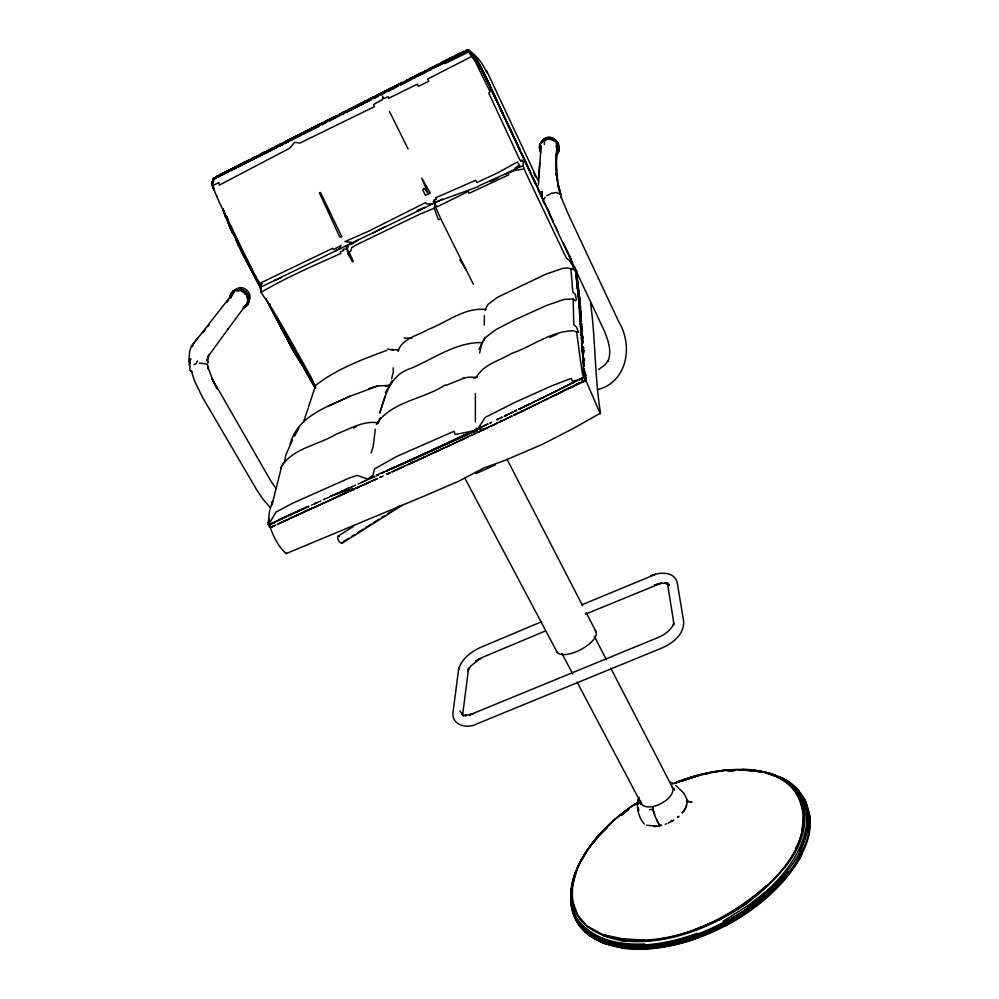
<?xml version="1.0" encoding="UTF-8"?>
<svg xmlns="http://www.w3.org/2000/svg" width="999" height="999" viewBox="0 0 999 999"><rect width="100%" height="100%" fill="white"/><g stroke="black" fill="none" stroke-linecap="round" stroke-linejoin="round"><path stroke-width="1.5" d="M698.701 937.324C658.553 953.196 575.836 960.976 571.928 900.236M188.786 361.588L189.71 350.961L191.396 346.341L233.766 292.307M219.418 175.037L220.18 174.688L219.368 174.937M556.206 175.662L555.981 155.419M556.368 163.436L557.142 144.181L557.867 143.444L558.491 143.918L557.117 144.73L556.268 160.714L557.667 182.005M245.654 305.219L244.892 307.467L243.281 308.167M581.543 339.185L581.493 337.887L581.668 340.259L581.555 338.686M578.071 293.531L578.109 294.293L577.847 291.433L578.021 293.594M585.776 378.134L585.464 375.574L585.526 380.981L565.859 389.51L555.719 395.104M556.48 170.404L555.681 163.461L556.381 154.833M556.53 147.49L556.58 144.555L558.491 143.918L557.742 143.307L557.817 144.131M581.356 336.8L581.443 336.975M582.892 341.471L582.842 340.709L583.016 343.069L582.904 341.496L582.954 342.27M581.306 336.014L581.381 336.188M582.842 340.184L582.754 339.997M581.118 333.654L581.068 332.405L581.206 333.828M581.83 328.196L581.455 323.064L582.005 329.77L581.905 328.484M361.451 104.483L362.987 103.796L361.451 104.483L362.187 104.071M578.783 301.099L578.721 299.975L578.833 301.323M469.567 436.126L468.831 436.451M462.662 714.66L468.643 667.956L467.807 670.754L470.991 665.921L480.294 658.391L475.549 661.276L483.653 656.855L545.342 630.993M541.071 145.742L538.461 185.102M275.599 521.878L276.386 521.253L273.002 522.914L273.788 522.427M355.532 107.48L357.055 106.793L354.283 108.142L356.268 107.055M475.374 421.84L475.387 393.519M557.117 144.73L555.719 160.065M581.043 317.345L580.881 314.61L581.068 316.92M455.207 442.832L454.483 443.057M442.432 199.151L261.701 286.676L260.152 285.502L261.001 292.382L272.115 308.778L289.76 338.936L311.076 377.235L315.946 387.724M541.92 196.166L542.182 191.458L541.47 196.741M556.406 147.652L556.58 144.555M540.734 152.522C533.066 136.339 561.063 132.243 559.14 150.05L557.854 149.9L557.917 148.726M578.921 303.047L578.858 301.361L579.183 306.568L578.921 303.047L578.933 304.308M207.767 362.05L208.766 354.608L208.454 355.644M448.052 446.153L448.913 445.754L447.152 446.678M583.603 349.962C583.94 354.732 583.466 348.901 583.716 350.399M576.286 271.041L576.336 270.392L576.573 272.59L576.398 270.442M243.169 306.918L244.892 307.467C249.076 304.882 249.9 299.151 247.502 295.08L245.379 294.293L245.492 292.457C240.472 286.676 229.408 289.735 230.007 298.002M268.644 521.665L268.294 522.514L268.594 521.878M439.935 449.837L443.544 448.239L439.935 449.837L440.896 449.463M580.506 309.315C580.344 304.745 580.619 311.001 580.581 309.915M572.639 885.276L577.222 868.531C571.178 883.853 570.092 901.123 577.697 916.12C587.799 930.931 605.132 937.374 622.04 940.758C666.158 945.678 709.927 928.333 745.941 903.983C774.862 882.317 805.032 852.209 803.983 813.373C801.922 783.141 769.105 769.267 742.407 769.33M807.454 832.754L808.666 815.122L805.044 800.137L795.866 787.512M437.325 451.111L436.363 451.498L438.186 450.711L436.363 451.498M725.474 925.773C768.281 902.834 842.582 837.649 794.442 787.125M270.517 524.188L269.643 524.425L270.529 524.038M538.598 177.472L539.635 163.087M582.08 330.769L581.967 329.745L581.992 330.594M435.527 452.06L436.401 451.536L432.867 453.284L435.539 451.935L434.577 452.322M579.807 300.374L579.982 301.136L579.72 299.638L580.169 302.635L579.895 301.124M484.428 315.522L484.203 325.137M808.878 835.089L810.214 817.507L806.131 802.135L797.077 789.572M478.434 186.588L435.676 202.148L434.228 208.217L419.742 214.198L355.607 245.217L351.685 247.615L350.924 250.861L349.113 252.335L353.171 261.026L352.585 261.863L347.914 253.734L348.176 250.424L347.252 251.174L347.365 248.988L348.514 244.805L352.147 243.856L357.792 240.235M431.905 453.608L432.829 453.184L431.293 453.883M430.119 454.42L431.044 454.008L429.508 454.707M426.561 456.068L427.485 455.644L425.949 456.343M428.346 455.244L429.27 454.82L427.734 455.532M795.479 848.675C813.161 816.895 799.862 777.447 761.762 771.603C731.68 766.208 700.511 772.414 672.577 783.953M576.56 273.189L576.723 273.876L576.498 272.577M323.976 123.651L323.152 123.851L324.663 123.177L323.152 123.851M423.064 457.679L420.404 459.016L425.699 456.468L422.102 458.054M419.505 459.315L418.544 459.69L420.367 458.916L418.544 459.69M576.411 271.416L569.243 260.277L566.408 258.217L526.535 174.375L523.076 166.109L523.401 162.687L522.015 160.015L520.841 161.438L519.03 158.267L488.811 93.094L490.01 91.596L475.374 61.713L468.731 51.748L471.915 54.283L477.26 61.651L484.74 75.474C479.807 66.97 476.436 55.969 467.632 50.549L468.918 50.687C477.297 55.882 482.892 63.786 486.938 72.915M561.45 197.964L561.051 194.343L555.993 192.52L551.198 193.406L546.753 195.742M208.591 367.045L206.868 363.998L199.35 363.099M231.156 297.714L230.257 295.567L231.893 294.68L231.443 292.857L233.029 292.994L233.017 291.146L234.603 291.733L229.608 297.777M244.917 305.906L247.427 305.12L246.79 303.559L248.626 302.422L247.552 300.524M802.834 830.506L804.645 813.673L800.561 798.663M584.69 373.376L584.515 371.441L584.69 373.376L584.615 372.427M396.466 469.867L395.754 470.092L397.315 469.48L395.754 470.092M801.997 830.181L803.983 813.373L799.55 798.413M582.03 344.243L581.955 343.419M581.918 346.303L583.304 357.679L581.618 342.857M375.299 429.295L373.201 446.603L371.079 453.022M384.303 472.115L385.164 471.678M293.344 139.136L290.409 140.572L294.031 138.661L292.532 139.336M342.445 542.27C340.784 545.491 336.463 538.473 337.912 536.263L353.559 526.336M286.725 142.27L288.224 141.596L287.437 141.858M375.224 479.545L377.909 478.334L374.425 480.032L375.249 479.408M581.393 337.35L581.343 337.5M373.464 480.344L374.388 479.932L371.079 481.343L373.489 480.219M369.955 481.943L370.879 481.53L369.155 482.43L369.98 481.818M584.365 368.968L584.215 368.506M584.403 370.429L584.353 369.38M282.43 144.53L280.931 145.192L282.43 144.53L281.643 144.78M366.795 480.069L365.909 480.357L366.82 479.945M585.526 380.981L583.528 372.59L582.492 350.424L582.792 353.696L582.667 351.848M278.034 146.653L279.533 145.991L278.746 146.254M365.06 480.869L364.16 481.143L365.072 480.731M188.936 364.535L190.734 358.741L189.348 361.8M361.601 482.467L362.45 482.042M363.311 481.655L362.425 481.943L363.336 481.53M359.852 483.266L360.714 482.829M276.81 147.303L273.926 148.764L277.422 147.19L275.861 147.715M361.188 485.939L362.1 485.526L358.803 486.925L361.201 485.814M358.117 484.053L358.978 483.628M687.362 802.347L685.426 808.553L682.392 812.774M354.17 489.06L351.81 490.109L354.27 489.248L353.396 489.547M585.938 375.387L585.913 374.013M354.633 485.639L355.494 485.214M266.583 152.622L270.866 150.374L266.583 152.622L267.22 152.085M349.425 488.012L350.287 487.587M351.161 487.225L352.023 486.8M347.689 488.811L348.464 488.236L347.59 488.548M580.481 324.687C580.094 319.755 580.656 327.61 580.431 323.938M345.454 493.106L346.366 492.694L344.655 493.593L345.479 492.969M340.759 491.97L341.608 491.545M303.534 421.99L308.216 408.017M339.797 492.195L338.911 492.569M544.293 144.493L544.917 140.185L542.794 140.222L543.244 141.758L540.484 143.369M639.085 797.314C635.401 805.893 638.386 817.095 644.255 824.013M257.143 157.18L256.506 157.717L257.904 156.93L255.806 158.117M332.105 495.916L332.879 495.342M333.853 495.042L334.603 494.555M330.282 496.441L331.156 496.141M328.671 497.415L329.42 496.928M326.948 498.201L327.697 497.714M479.657 353.022L481.668 343.506M323.376 499.675L324.25 499.288M320.042 501.423L320.804 500.861M578.508 298.926L578.708 299.95L578.571 299.001M316.596 502.997L317.357 502.435M318.206 502.035L319.081 501.648M313.174 504.495L315.672 503.171L314.847 503.583M311.463 505.282L312.212 504.795M247.44 301.573L248.888 299.987L247.527 299.438L248.501 297.477L247.053 297.265L247.502 295.08L245.492 292.457L242.295 291.77M583.791 353.184L583.766 352.247M284.528 461.738L285.851 454.845L292.457 440.084M225 173.564L223.526 174.213L225 173.564L224.226 173.814M576.361 271.478L576.373 270.717M284.091 517.944L286.551 516.595L284.003 517.682M579.969 301.96L580.169 302.635M584.952 375.587L584.827 374.263L584.79 375.524M391.633 378.658L393.406 371.491L393.144 367.857M249.463 299.812C253.097 291.421 239.935 282.642 234.678 290.984M541.92 401.536L540.946 401.948L542.807 401.099M579.27 295.979L579.707 298.913L579.42 297.515M580.057 302.709L580.257 303.371M382.717 96.041L382.629 99.463L373.589 104.495L374.35 106.731L299.912 143.057L294.655 142.283L290.022 148.052L219.231 185.177L219.006 182.592L212.35 185.739L212.088 183.866L213.761 180.906M575.824 871.016C567.295 891.558 569.33 917.169 586.825 932.442C603.958 944.092 624.7 948.301 645.179 947.077C700.087 941.857 753.683 914.947 788.323 871.628M586.825 932.442C561.688 911.975 569.942 874.537 586.788 851.51M536.388 404.158L537.35 403.771L535.564 404.757M534.577 405.045L535.526 404.657L533.741 405.631L534.59 404.982M281.281 468.056L271.99 504.945L272.602 500.774L269.468 511.363L268.269 523.401L269.018 523.788C272.527 534.552 277.347 545.941 286.276 553.558L424.587 495.941L458.841 481.168L483.741 468.044L505.407 460.189L541.658 444.655L572.627 428.846L600.511 413.087C594.58 376.685 595.641 339.785 590.584 303.321M654.12 826.498L659.852 825.823L660.202 824.637M530.944 406.805L531.893 406.431L530.332 407.305L530.956 406.755M308.604 406.705L314.91 387.537M578.508 288.873L578.346 288.174L578.483 289.111M529.12 407.692L530.069 407.305L528.521 408.191L529.133 407.642M218.656 175.275L215.871 176.811L216.571 176.361M582.442 336.039L582.629 336.763L582.467 335.951M557.292 152.16L559.14 150.05L558.229 153.259L557.292 152.16L557.642 151.049M226.049 215.322L228.309 220.617M385.002 397.04L379.72 413.136C385.002 395.242 390.534 374.55 410.826 368.431C433.878 358.716 456.493 341.683 482.405 342.645M804.02 799.512C820.991 843.293 780.806 883.69 748.101 906.867C777.11 884.115 806.83 853.733 807.404 814.472C805.619 784.502 773.438 770.092 746.865 769.892M578.583 298.464L578.421 297.153L578.508 298.289M577.11 278.009L577.484 280.007L576.96 276.698M576.76 275.225L576.648 273.863L576.86 275.175M686.688 805.144L685.014 809.165M573.376 298.913L563.836 299.513L546.59 305.407L513.461 320.467L495.492 329.882L485.102 337.774L479.033 349.163M478.471 431.868L477.897 432.342L483.029 429.807L481.193 430.606L482.067 430.119M799.113 850.711C814.185 826.248 808.166 790.521 780.943 777.597L794.767 786.962M470.092 432.48L475.224 429.957L473.663 430.794M231.506 295.642L231.893 294.68M460.589 440.322L459.615 440.709L465.047 438.236L464.198 438.773M468.631 436.563L464.997 438.199L465.934 437.899M246.79 303.559L247.178 302.597M468.044 433.391L461.163 436.663L468.281 433.241M404.558 466.046L407.929 464.622M557.117 154.283L558.753 150.774M192.195 346.603L193.169 344.892M290.147 444.105C297.49 416.633 325.674 407.38 348.713 396.803L377.722 385.951L390.359 385.302M230.919 295.379L232.929 291.233C238.674 285.414 248.801 290.996 249.325 298.526L248.501 303.197L247.203 305.082M557.854 149.9L559.115 147.328L556.743 144.156M242.919 163.137L244.455 162.238L242.282 163.274L244.455 162.238M248.676 160.227L246.666 161.276L248.089 160.402M253.009 158.042L252.36 158.179L253.097 157.867M283.316 462.999L280.657 468.131C291.333 448.164 318.369 445.329 336.163 434.128C349.425 429.295 362.749 420.629 377.497 422.702L376.423 424.25C391.108 401.361 423.738 399.3 445.054 385.027M633.953 804.532C610.189 821.128 588.586 842.182 576.96 869.167C589.56 841.121 612.162 818.718 637.849 802.384M398.626 350.025L398.014 351.198C402.122 338.249 417.969 335.652 428.159 329.445C446.953 322.427 464.897 306.805 486.026 309.603L484.94 309.952L487.937 304.47L497.639 297.215L545.604 274.288L562.05 268.556L567.282 267.932L575.249 269.892L570.879 268.469L572.814 292.108L575.287 294.205L576.323 299.613L575.599 300.736L573.176 299.45L573.776 324.762L576.398 326.885L578.483 332.33L576.685 332.055L580.094 358.129L582.592 374.45L585.801 381.468L585.239 378.047M267.457 150.737L266.808 150.874L267.545 150.549M584.939 854.694C569.63 877.047 562.537 912.324 586.788 931.33C619.143 955.531 662.175 946.115 697.839 935.613M273.339 147.627L271.94 148.414M274.7 147.065L274.063 147.215L274.8 146.89M294.605 436.088L298.901 428.109M461.426 54.108L460.614 54.346L462.162 53.659M455.294 57.055L454.595 57.592L459.128 55.195M377.784 94.93L379.383 93.993L376.448 95.567L377.172 95.117M454.283 56.256L454.97 55.757L451.96 57.38L453.521 56.681L452.709 56.918M345.866 489.485L346.753 488.973L345.042 489.86L346.753 488.973M482.717 341.695L485.102 337.774M415.347 75.936L414.697 76.074L415.472 75.737M549.288 139.336L550.399 139.448L551.198 138.149L552.572 140.147L554.22 139.46L554.058 141.046L556.281 141.196L556.106 143.144L557.517 142.832L557.442 145.792M427.46 69.818L430.494 68.282L426.898 70.18L429.17 68.993M208.004 368.668L208.416 368.007M435.04 65.971L434.39 66.121L435.164 65.784M430.482 69.618L428.758 70.467L431.118 69.493L428.758 70.467M686.638 801.822L686.85 800.411M410.751 79.745L411.526 79.396L410.901 79.52M445.691 60.589L446.603 60.002L445.142 60.951L445.816 60.39M447.702 60.889L446.99 61.426L450 59.815M395.916 87.1L396.541 86.975L394.268 88.074L394.967 87.55M377.859 96.379L378.521 95.829L376.548 97.028L378.633 96.029L378.009 96.141M382.33 94.118L383.104 93.769L382.48 93.881M391.958 89.098L393.431 88.287L391.446 89.473M358.566 106.131L359.34 105.782L358.716 105.894M363.012 103.884L363.773 103.534L363.161 103.646M348.226 111.351L348.876 110.814L346.89 111.876L348.988 111.014L348.376 111.126M197.59 360.976L195.692 363.973L194.031 364.647M318.843 126.211L318.981 125.986M320.304 125.474L320.454 125.25M327.772 121.541L326.81 121.953M332.03 119.543L332.792 119.206L332.18 119.318M444.705 62.562L445.442 62.113L444.105 62.725L444.63 62.388M443.593 61.688L444.293 61.164L442.807 62L443.519 61.501M544.917 140.185L547.614 139.435L548.626 137.874L550.399 139.448M389.885 384.715L392.432 380.756L385.402 392.482M440.122 64.723L436.526 66.558L443.931 62.875M227.872 172.203L228.496 171.678L226.373 172.777L228.022 171.978M229.295 171.478L229.445 171.254M236.426 167.869L236.576 167.645M796.215 849.113C779.407 879.857 750.998 900.686 721.59 918.381C691.083 934.003 656.505 943.593 622.04 940.758M304.595 508.429L301.973 509.552L306.93 507.417M299.463 510.789L298.551 511.126L300.212 510.302M207.979 356.631L207.367 357.517L228.234 328.771M297.752 511.575L296.84 511.913L298.501 511.088M294.343 513.149L293.419 513.486L295.08 512.662M292.632 513.936L291.72 514.273L293.369 513.449M425.736 71.99L427.285 71.291M474.175 432.167L476.81 430.269L485.414 417.257L515.072 402.322L552.06 385.726L571.366 378.346L572.464 381.281L581.88 379.021L582.966 381.88M545.054 197.278L543.281 200.537L543.319 202.048L545.217 204.308M191.396 346.341L197.74 337.625M417.794 74.738L418.494 74.213L415.509 75.812L417.719 74.55M278.197 523.888L277.36 524.35M227.922 329.195L246.278 304.433M413.261 77.023L413.961 76.511L412.487 77.335L413.186 76.848M409.952 79.97L409.253 80.507L410.726 79.67L410.027 80.157M274.825 525.599L275.612 525.149L270.717 527.172L273.913 525.936L272.178 526.71L273.114 526.448M406.955 81.493L406.256 82.018L407.717 81.181M408.429 80.769L409.215 80.42L407.754 81.269L408.529 80.919M586.026 851.722L598.863 835.039M585.152 853.158L598.189 836.225M403.933 83.042L406.218 81.943L401.685 84.153L404.021 83.192M592.444 844.23L598.089 836.95L607.392 827.609M559.915 190.959L560.564 194.206L558.878 186.626M400.961 84.528L400.249 85.052L401.723 84.216L401.024 84.703M202.772 332.767L205.644 329.121M207.567 326.698L209.478 324.275M226.748 302.447L228.671 300.025M230.594 297.602L232.517 295.18M398.139 84.54L398.888 84.128L395.916 85.714L397.377 84.89L396.69 85.402M387.537 91.471L388.261 91.021M384.515 92.832L383.816 93.369L385.277 92.532M559.353 188.761L559.115 191.209L560.364 193.544M381.543 94.343L380.844 94.868L382.292 94.031M381.63 92.882L383.878 91.721L380.931 93.294L381.73 93.032M318.993 505.319L319.368 504.882C318.019 505.781 323.713 503.059 318.519 505.344M375.562 97.378L376.348 97.04L374.887 97.877L375.649 97.527M214.423 177.56L213.336 178.721L215.809 176.748M375.686 95.879L376.486 95.629L374.95 96.329M347.914 253.734L349.113 252.335M331.131 499.775L332.442 499.05L330.657 499.8M332.867 498.988L334.99 497.752L332.392 499.001M335.951 497.552L340.209 495.367L335.951 497.552L336.775 497.14M213.699 179.433L212.15 182.268L212.587 180.594L215.06 178.621M215.285 178.621L216.458 177.872L215.759 178.322M371.153 99.75L371.878 99.301L371.091 99.563M366.645 101.886L368.918 100.799L365.971 102.385L366.745 102.035M557.479 390.572L558.354 390.085L554.707 391.795L556.48 390.846L555.581 391.233M365.197 102.61L364.498 103.134L365.946 102.298M353.321 108.629L354.108 108.292L351.173 109.865L353.421 108.779M350.399 110.09L349.7 110.614L351.149 109.778M353.309 107.205L355.544 106.044L352.61 107.617L353.409 107.355M345.991 112.462L346.715 112.025M344.493 113.074L343.806 113.599L345.242 112.762M343.768 113.511L341.621 114.735M340.072 115.297L339.385 115.822L340.821 114.997M682.13 812.724L684.402 810.314M331.281 119.905L332.005 119.468M334.066 116.933L336.363 115.934L331.905 118.094L334.166 117.083M325.387 122.727L324.7 123.252L326.136 122.427L325.462 122.914M313.686 128.646L312.987 129.171L314.423 128.347L313.748 128.834M312.225 129.383L311.526 129.907L312.962 129.083M312 128.097L309.84 129.246L312.025 128.072M316.159 384.927C336.825 369.093 362.3 359.328 386.713 350.412M302.31 133.017L301.061 133.691L301.735 133.217M300.524 135.315L299.875 135.802L301.298 134.99M615.084 819.068C588.111 842.806 559.465 881.23 576.623 918.431C604.233 955.094 659.128 947.477 696.927 933.316M299.101 136.014L298.414 136.538L299.837 135.727M225.587 217.095L222.777 208.716L231.706 231.443L222.74 208.741L230.794 229.146M296.191 137.487L294.205 138.511L298.389 136.451L296.965 137.275L297.702 136.863M291.521 138.461L293.793 137.462L290.846 138.861L291.633 138.599M261.001 292.382C286.376 277.422 313.861 265.522 340.784 253.471L340.259 251.748L343.444 250.574L343.219 249.226L347.365 248.988L345.529 246.254M283.104 144.131L283.866 143.794L282.455 144.605L283.204 144.268M280.244 145.554L279.558 146.066L280.981 145.255L280.307 145.729M262.924 154.308L262.238 154.82L263.649 154.021M271.166 148.751L271.89 148.351L270.492 149.151L271.278 148.863M265.809 152.847L265.122 153.371L266.533 152.56M677.809 817.269L678.895 816.27L677.422 817.507M509.54 413.736L511.063 412.899M260.065 155.906L260.776 155.469L260.002 155.732M263.986 152.522L264.648 152.023L263.249 152.81L263.923 152.335M238.012 167.033L239.261 166.346L237.799 166.995L238.486 166.596M258.204 155.444L257.467 155.732M338.074 116.458L338.561 116.009L337.849 116.408M252.822 159.428L253.584 159.103L252.185 159.915L252.934 159.578M254.295 158.666L253.621 159.178L255.02 158.379M250 160.839L249.313 161.363L250.724 160.552M248.514 161.613L249.288 161.276L248.626 161.751M516.483 410.289L514.947 411.151L516.483 410.289L515.821 410.601M245.692 163.012L245.017 163.536L246.416 162.725L245.754 163.199M249.6 159.852L248.826 160.115L249.538 159.678M369.131 100.737L370.404 100.05L369.667 100.499M575.923 384.74L579.308 382.929L575.923 384.74L576.573 384.39M241.396 165.185L240.722 165.709L242.12 164.897L241.471 165.372M537.599 403.758L539.16 402.884L537.599 403.758L538.299 403.384M539.423 402.872L540.047 402.435M572.914 386.226L572.252 386.538M239.46 164.773L241.583 163.686L238.749 165.197M344.218 490.384L344.805 489.86L343.306 490.646M232.829 169.518L230.719 170.754L234.977 168.519L233.516 169.156M236.588 166.221L235.889 166.658M225.712 173.277L226.423 172.839M228.059 170.742L228.671 170.217L227.285 171.004L227.997 170.567M220.854 174.326L220.13 174.613L220.791 174.151M218.531 176.761L219.305 176.436L217.907 177.235L218.644 176.898M290.172 139.336L290.796 138.799L285.015 141.808L290.796 138.799M294.543 137.125L299.65 134.49L293.756 137.387L295.167 136.588L293.756 137.387L294.48 136.938M304.77 131.955L306.868 130.669L303.983 132.218L305.407 131.406L303.983 132.218L304.707 131.768M310.627 128.983L311.263 128.446L309.84 129.246L310.564 128.809M367.457 101.636L368.219 101.211M602.11 940.858C661.276 958.029 726.76 930.344 769.929 889.634M318.606 124.738L317.919 125.237L320.067 123.988L315.709 126.286L317.133 125.474M442.445 63.724L443.131 63.224M340.759 113.611L342.195 112.8M346.004 111.101L346.641 110.552L345.204 111.364L345.904 110.951M351.086 108.304L348.164 109.865L352.647 107.692L346.69 110.614M364.51 101.598L365.959 100.787L363.024 102.36L365.959 100.787L363.748 101.91M337.2 116.97L337.887 116.496M372.664 97.415L373.414 97.015L371.965 97.827L373.414 97.015M380.232 93.794L379.433 94.056L380.881 93.232M389.922 88.749L391.371 87.924L388.411 89.51L391.371 87.924L389.111 89.048M290.909 514.797L291.446 514.335L290.01 515.059L291.708 514.185M301.161 510.077L301.698 509.615L300.262 510.339L301.96 509.465M308.017 506.93L308.554 506.468L307.105 507.192L308.803 506.318M478.184 428.771L480.806 427.285L479.033 428.209L479.932 427.722M226.611 171.466L227.235 170.941L225.849 171.728L226.561 171.291M229.47 170.017L234.478 167.457L228.721 170.28L229.433 169.842M255.369 156.943L253.147 157.929L256.056 156.543M262.562 153.284L263.199 152.747L260.364 154.271L262.525 153.109M277.06 145.954L277.697 145.417L276.298 146.216L277.01 145.779M288.249 141.671L289.673 140.859M276.261 146.141L274.837 146.953M281.431 143.681L279.196 144.743L283.529 142.457M304.233 133.591L306.443 132.442L304.233 133.591L305.669 132.78M320.891 123.789L323.102 122.627L320.117 124.051L320.841 123.614M343.019 112.6L344.98 111.438L342.245 112.862L342.969 112.412M357.742 106.331L357.093 106.881L358.541 106.044L357.842 106.456M369.767 99.076L370.429 98.526L368.981 99.338L369.705 98.889M371.253 98.314L371.915 97.765L370.467 98.589L371.203 98.139M399.725 83.916L400.387 83.367L398.926 84.191L399.662 83.741M397.277 86.551L398.726 85.727M385.389 90.946L383.916 91.783L386.875 90.197L383.916 91.783M401.223 83.154L401.898 82.605L400.437 83.429L401.173 82.979M410.264 78.584L411.713 77.647L409.465 78.859L410.939 78.034M420.841 73.239L421.516 72.677L418.531 74.276L420.779 73.064M418.943 75.4L418.269 75.949L419.742 75.1L419.031 75.524M420.442 74.638L419.78 75.187L421.253 74.338L420.542 74.763M423.464 73.114L422.789 73.664L424.263 72.815L423.551 73.239M448.201 59.391L450.399 58.079L447.377 59.69L450.399 58.079M771.703 892.132C737.137 923.588 692.632 944.542 645.891 948.663M435.989 65.534L436.7 64.997L435.202 65.847L436.7 64.997M451.236 57.867L451.923 57.305L450.437 58.142L451.173 57.692M457.355 54.77L458.029 54.208L456.543 55.057L457.292 54.595M459.602 53.509L462.637 51.886M766.133 885.888C722.776 924.475 661.138 951.697 602.859 935.576M499.999 108.329L482.742 71.091L476.673 60.115L478.758 63.736M524.887 409.952L526.448 409.066L523.076 410.826L524.625 409.952M543.006 140.035C547.152 134.94 555.993 137.462 557.355 143.681M303.072 512.599L304.757 511.713L303.946 512.087M416.583 457.155L411.501 459.528L416.82 457.192M418.356 456.343L416.795 457.105L418.581 456.381M423.027 454.395L423.888 453.958L420.329 455.482L423.663 453.908M424.8 453.583L425.649 453.146L423.863 453.871L425.424 453.096M313.424 507.854L318.569 505.382L313.424 507.854L314.235 507.442M315.147 507.067L315.959 506.643M316.87 506.268L317.694 505.856M320.329 504.682L322.839 503.296L321.154 504.27M323.801 503.109L325.499 502.21L324.675 502.597M515.584 414.41L517.37 413.449L515.584 414.41L516.52 413.998M325.537 502.31L327.235 501.423L326.411 501.798M327.272 501.523L328.971 500.636L328.147 501.011M328.996 500.724L330.706 499.837L329.882 500.224M337.687 496.765L338.511 496.341M452.522 444.18L454.283 443.256L452.522 444.18L453.421 443.656M342.919 494.38L343.693 493.781L341.371 495.079L344.618 493.494L343.743 493.968M438.224 450.811L439.972 449.887L438.224 450.811L439.023 450.187M414.123 461.65L413.424 461.988L416.808 460.551L413.299 462.275M416.845 460.651L418.581 459.727L416.845 460.651L417.644 460.039M420.404 459.016L421.191 458.404M465.671 434.715L466.496 434.078M529.12 404.295L527.572 405.057L529.12 404.295L528.421 404.495M621.84 814.797L627.847 810.164M769.405 889.06L747.427 905.943L723.101 921.24M326.011 498.451L324.3 499.325M621.865 814.622L629.058 809.165M342.332 114.336L343.019 113.811M432.867 453.284L433.703 452.659L433.266 453.121M566.445 385.814L560.152 389.098L571.003 383.566L566.545 386.064M410.577 463.286L409.74 463.898L411.488 462.987M328.209 119.892L330.457 118.918L328.159 119.868M348.164 109.865L349.6 109.053M621.878 814.947L624.3 813.149M310.764 130.12L308.616 131.381L310.714 130.082M638.211 803.758L639.522 802.784L641.108 804.345M269.468 151.161L270.866 150.374M440.921 64.498L441.633 63.961M457.604 55.969L456.043 56.668L458.341 55.519M523.701 406.905L522.427 407.654L524 406.905M578.346 383.291L577.509 383.891L579.308 382.929M537.537 400.349L540.184 398.863L536.6 400.674L537.524 400.224M542.957 397.689L545.392 396.353L540.222 398.913L542.957 397.577M237.312 165.934L238.699 165.147L237.312 165.934L237.974 165.459M671.241 820.404L672.09 821.091L673.713 820.092M521.041 411.8L521.903 411.188L519.443 412.575L522.814 410.826L521.903 411.188M244.505 162.3L246.603 161.176M307.605 130.257L306.905 130.732L309.877 129.333L307.655 130.432M368.194 99.613L367.482 100.1L369.018 99.413L368.244 99.788M395.129 85.989L394.418 86.476L395.966 85.789L395.179 86.164M407.167 79.908L406.456 80.395L408.004 79.695L407.23 80.082M413.723 78.147L412.187 78.834M415.197 77.323L416.733 76.623M416.695 76.561L418.244 75.862M427.247 71.229L428.796 70.529M431.78 68.931L434.84 67.47M434.802 67.408L436.351 66.708M445.404 62.05L446.965 61.351M451.473 58.978L453.034 58.279M221.566 173.901L223.027 173.252M222.989 173.177L225.886 171.803L222.989 173.177L224.45 172.527M250.262 159.378L251.736 158.729M256.031 156.468L257.505 155.819M408.828 464.135L408.154 464.597L409.702 463.798M258.916 155.007L260.389 154.358M264.698 152.085L266.171 151.423M283.566 142.545L285.04 141.883M299.6 134.428L301.086 133.766M323.064 122.565L324.563 121.903M336.326 115.859L337.837 115.185M392.919 87.238L394.455 86.551M401.935 82.68L406.481 80.469M407.967 79.62L409.503 78.946M415.509 75.812L417.058 75.125M421.553 72.752L423.101 72.065M423.077 71.99L424.612 71.304M438.249 64.311L439.797 63.624M439.772 63.536L441.321 62.85M280.744 522.777L278.246 524.013M473.651 430.706L470.991 431.993M561.925 388.149L561.026 388.536M519.505 409.091L521.903 407.779L518.543 409.415L519.43 408.991M530.232 403.621L529.37 404.183L532.954 402.385L530.332 403.883M514.697 414.885L515.559 414.323L513.723 415.109L514.61 414.697M494.105 424.687L497.465 422.977L492.307 425.549L493.856 424.687M571.915 383.104L571.041 383.666L572.902 382.854M347.702 488.723L348.464 488.236M381.63 473.189L383.416 472.49L382.467 472.802M485.352 425.387L488.012 423.988L480.819 427.372L485.277 425.137M449.825 445.454L449.1 445.641L451.623 444.617M485.689 428.396L483.279 429.807L486.638 428.096L485.764 428.646M490.621 422.602L491.558 422.302L489.785 423.139L490.721 422.852M507.467 418.331L508.316 417.794L504.957 419.53L508.316 417.794M343.743 541.446L348.963 538.149M351.573 536.5L354.17 534.852M358.079 532.38L363.299 529.083M365.909 527.435L371.116 524.138M373.726 522.502L378.933 519.205M381.543 517.557L384.153 515.909M388.062 513.436L391.97 510.964M395.879 508.491L399.787 506.018M342.12 543.256L402.16 505.307M335.564 494.33L336.413 493.793L334.653 494.605L336.413 493.793M474.026 434.041L471.391 435.402L474.026 434.041L473.164 434.453M476.785 432.879L477.622 432.342M511.338 412.874L512.874 412.013L511.338 412.874L512.887 412.112L512.212 412.337M518.543 409.415L520.354 408.529M337.874 493.181L336.376 493.806L337.874 493.181L337.187 493.369M504.145 416.321L505.906 415.409L505.019 415.771M505.944 415.459L507.467 414.61L505.944 415.459L507.467 414.61L506.818 414.922M507.742 414.597L509.502 413.698L508.616 414.061M511.063 416.608L511.938 416.059L510.089 416.883L511.001 416.383M466.058 51.911L466.795 51.461L463.661 52.822L464.423 52.472M496.965 419.742L498.476 418.906L496.965 419.742L497.827 419.193M498.751 418.881L502.31 417.132L501.423 417.495M219.48 176.286L220.729 175.712L219.942 175.999M458.491 437.974L452.26 440.796L461.188 436.65M452.285 440.784L450.474 441.62L452.285 440.784L451.336 441.083M470.429 435.714L469.48 436.039M478.558 432.043L480.332 431.143M231.606 168.906L228.721 170.28M234.478 167.457L232.243 168.431M260.364 154.271L263.199 152.747M279.196 144.743L280.682 144.093M288.649 139.897L287.213 140.772L289.335 139.535L288.661 140.035M325.999 121.079L327.51 120.417L324.538 121.816L325.212 121.366M366.733 100.4L365.996 100.849L367.52 100.175M374.188 96.628L373.451 97.078L374.975 96.404M380.806 94.793L380.007 95.055M386.775 91.771L385.964 92.045M328.946 119.58L330.457 118.918M357.804 104.92L357.068 105.37L358.591 104.695M409.465 78.859L410.214 78.409M418.531 74.276L420.079 73.601M433.578 449.275L429.17 451.423L434.515 449.075L433.653 449.525M435.352 448.464L434.49 448.988L436.288 448.264L435.427 448.713M438.898 446.828L438.037 447.352L441.608 445.804L438.973 447.077M442.457 445.192L441.595 445.716L443.381 444.992L442.52 445.442M444.23 444.368L443.369 444.905L445.167 444.168L444.305 444.617M446.004 443.556L445.142 444.08L448.713 442.532L446.078 443.806M456.068 442.42L455.119 442.732M341.571 491.446L343.319 490.746L341.571 491.446L342.507 491.158M386.888 470.779L393.918 467.669L386.888 470.779L387.812 470.517M394.755 467.057L393.906 467.582L395.679 466.87L394.767 467.257M398.276 465.447L397.415 465.971L399.188 465.259L398.339 465.696M426.498 452.535L425.636 453.059L427.422 452.335L426.573 452.772M428.271 451.71L427.41 452.235L429.195 451.523L428.334 451.96M437.125 447.639L436.263 448.176L438.062 447.44L437.2 447.889M372.889 477.172L374.65 476.461L372.889 477.172L373.751 476.848M376.386 475.574L378.146 474.862L376.386 475.574L377.31 475.299M463.698 52.885L462.125 53.584M463.411 51.511L462.662 51.96L464.235 51.274L463.474 51.686M244.318 163.848L244.98 163.449L243.506 164.111M598.613 369.543L605.319 364.598L608.416 360.127L608.004 361.388C612.15 350.824 607.941 339.373 603.658 329.52L548.688 212.675M633.953 804.744L637.861 802.422M278.858 146.391L279.533 145.991M286.089 142.732L286.775 142.333L285.289 142.982L286.775 142.333L285.289 142.982L286.001 142.657M287.537 141.995L288.224 141.596M302.073 134.653L302.747 134.253L301.248 134.927M576.498 380.931L578.284 379.97M351.173 109.865L352.622 109.041M356.368 107.205L357.055 106.793M362.287 104.208L362.987 103.796M401.685 84.153L403.221 83.454M437.824 65.872L439.385 65.172M745.941 903.983L721.59 918.381L695.579 929.32M573.813 385.639L575.649 384.777M550.087 397.515L546.703 399.3L548.264 398.414M315.834 127.547L318.119 126.536L315.834 127.547L316.671 127.348M748.788 907.866C706.018 935.089 652.859 956.455 602.072 940.471M404.757 82.78L406.218 81.943M225.849 171.728L227.235 170.941M253.147 157.929L254.533 157.13M276.298 146.216L277.697 145.417M315.709 126.286L320.067 123.988M320.117 124.051L321.541 123.239M342.245 112.862L343.681 112.05M368.981 99.338L371.915 97.765M400.437 83.429L401.898 82.605M535.526 404.657L533.741 405.631M315.734 126.361L314.248 127.023L315.734 126.361L314.922 126.573M357.105 105.444L355.582 106.119L357.105 105.444L356.268 105.657M360.077 103.946L358.554 104.608L360.077 103.946L359.24 104.146M361.563 103.184L360.04 103.859L362.799 102.422L360.726 103.397M432.979 67.108L433.716 66.696L432.167 67.383L433.716 66.696M418.381 210.951L424.725 207.38L417.12 210.627M524.887 406.368L525.724 405.894L523.963 406.805L524.912 406.506M295.13 512.699L296.666 512.137M314.785 503.671L315.672 503.171M334.603 498.189L335.914 497.465L334.128 498.214M488.436 427.247L486.9 428.109L489.31 426.835M501.935 420.766L499.238 422.065L502.884 420.392L500.124 421.578M339.822 495.816L341.134 495.079L339.348 495.829M443.506 448.189L447.115 446.578L443.506 448.189L444.38 447.714M351.985 486.7L353.733 486.001M396.541 466.296L395.654 466.77L397.427 466.058M419.393 455.831L418.569 456.293L420.354 455.581L419.493 456.019M491.083 425.861L490.209 426.348L492.045 425.537L491.121 425.974M279.071 523.563L279.945 523.226M471.328 435.377L472.227 434.877M474.925 433.691L473.988 433.991L475.824 433.191M497.427 422.927L498.339 422.427M451.536 444.393L449.1 445.641M499.625 418.469L500.511 417.982M322.877 503.484L323.763 503.009L322.065 503.896M380.532 477.197L381.431 476.723L379.645 477.435L380.482 477.023M382.292 476.398L383.191 475.924M454.058 439.96L453.121 440.259M466.795 51.461L465.197 52.073M454.907 439.435L455.844 439.135M477.247 429.058L478.808 428.246M372.427 233.304L385.377 226.561M400.099 464.897L399.175 465.172L406.006 461.988M407.142 461.675L407.992 461.238L406.218 461.95L407.992 461.238M408.903 460.876L409.752 460.427L407.979 461.138L409.752 460.427M410.664 460.064L411.526 459.627L409.74 460.339L411.526 459.627M280.944 522.577L282.442 521.99L280.944 522.577L281.531 522.277M282.655 521.79L284.153 521.191L282.655 521.79L283.241 521.49M286.076 520.204L287.587 519.617L286.076 520.204L286.663 519.905M289.498 518.631L291.009 518.031L289.498 518.631L290.085 518.319M291.209 517.844L292.719 517.245L291.209 517.844L291.808 517.532M292.932 517.045L294.443 516.446L292.932 517.045L293.519 516.745M294.643 516.258L296.154 515.659L294.643 516.258L295.242 515.959M299.8 513.886L301.311 513.286L299.8 513.886L300.387 513.586M301.523 513.099L303.034 512.499L301.523 513.099L302.11 512.787M304.957 511.513L306.481 510.914L304.957 511.513L305.557 511.213M306.681 510.726L308.204 510.127L306.681 510.726L307.28 510.414M310.14 509.14L311.651 508.541L310.14 509.14L310.726 508.841M311.863 508.354L313.386 507.754L311.863 508.354L312.462 508.041M411.513 463.086L413.261 462.175L411.65 462.799L412.35 462.462M668.156 823.076L673.039 820.579M348.314 491.708L349.862 491.108L348.314 491.708L348.926 491.396M350.062 490.909L351.598 490.309L350.062 490.909L350.674 490.596M364.061 484.54L365.609 483.928L364.061 484.54L364.672 484.228M386.925 474.113L388.474 473.514L386.925 474.113L387.537 473.801M353.446 428.072L356.131 426.723M355.307 488.523L356.843 487.924L355.307 488.523L355.919 488.211M357.055 487.724L358.604 487.125L357.055 487.724L357.667 487.412M362.312 485.339L363.848 484.727L362.312 485.339L362.912 485.027M365.809 483.741L367.357 483.129L365.809 483.741L366.421 483.429M367.57 482.942L369.118 482.33L367.57 482.942L368.181 482.629M536.463 404.208L537.35 403.771M523.076 166.109L520.079 166.696L504.895 174.55M514.947 411.151L516.495 410.389M444.717 63.711L467.732 52.435M376.498 475.074L411.388 460.252L470.641 433.079M508.279 417.757L509.165 417.257M260.926 287.05L261.701 286.676L253.496 272.665L219.33 202.372L214.523 191.134L213.174 185.439M490.372 181.531L498.289 177.722M235.04 289.972L237.013 290.871L236.751 289.498L238.062 290.771L240.434 289.635L241.271 291.321L242.832 290.534L243.731 292.695M448.439 60.514L449.288 60.302M492.282 90.934L483.129 70.991M302.709 134.191L303.496 133.953M226.373 172.777L227.185 172.59M470.267 52.21L468.519 51.136L463.611 53.109M306.968 506.755L278.534 519.767M327.909 406.456L350.149 396.141M423.364 454.395L476.81 430.269L455.132 434.503L454.046 431.256L396.516 456.543L374.538 468.943L372.964 475.099L367.757 479.07L357.043 475.374L348.876 478.209L293.007 503.059L276.099 512.012L269.018 523.788L274.188 523.351M478.858 185.889L515.447 169.256M674.113 783.403L699.337 774.737L674.225 783.553M392.769 88.836L393.544 88.486L392.919 88.611M274.7 522.14L275.599 521.728M396.391 469.892L397.315 469.48M598.001 389.51C627.235 381.893 633.266 345.866 618.968 322.19L567.732 212.999L560.938 196.741M475.961 473.626L495.304 464.897M299.65 134.49L297.402 135.464M510.089 416.883L511.938 416.059M423.963 457.38L424.837 456.993M415.072 461.463L415.946 461.076M217.282 176.061L218.044 175.737M301.061 133.691L301.835 133.354M262.213 154.745L260.727 155.407L261.551 155.22M236.401 167.795L234.927 168.456L235.752 168.257M274.026 280.669L281.656 277.422M549.974 337.35L557.005 334.353M473.713 431.568L476.81 430.269M541.795 621.653L480.194 647.564C470.691 652.072 460.939 659.328 458.504 670.104L453.034 712.175C451.086 725.187 467.507 729.307 476.91 723.85L662.687 647.677C673.114 642.931 684.402 634.015 683.641 621.39L677.26 582.792C674.462 571.128 659.415 571.903 650.599 575.911L655.356 574.413L581.918 604.782M585.526 614.16L661.588 582.991M506.468 418.618L507.38 418.231M569.218 384.578L570.179 384.178M565.596 386.388L566.545 386.001M665.259 824.262L666.633 823.725M389.573 469.105L411.388 460.252M268.144 524.825L268.007 523.801L268.144 524.825L269.693 524.4L268.981 524.687M446.091 385.314L463.736 378.309M466.795 437.362L467.769 436.975M441.72 449.013L442.682 448.638M449.587 442.095L448.701 442.445L449.562 441.908M330.619 496.078L352.759 488.611M565.859 389.51L574.462 386.288M337.912 536.263L339.385 536.575M456.68 438.449L465.122 435.502M249.488 159.715L250.125 159.503M683.229 780.606L700.374 774.962L683.116 780.544M280.931 145.192L281.743 144.93M275.15 148.114L275.961 147.852M223.526 174.213L224.338 173.951M462.375 439.61L461.426 439.922L463.249 439.073M676.685 782.055C710.102 769.58 748.813 763.298 782.492 778.196C810.676 790.971 816.57 827.634 801.198 852.509A127.285 78.933 -24.7 0 1 749.487 908.978L724.849 924.574A129.458 73.826 -27.6 0 1 622.127 947.077L602.484 942.282A129.458 73.851 -27.6 0 1 572.277 884.814M463.811 435.302L464.76 434.99M676.997 782.304L699.675 774.962M457.629 438.311L456.768 438.836M445.292 447.365L446.166 446.89M260.215 284.503L262.25 283.853L261.101 282.705L332.53 248.364L333.604 249.563L341.034 245.429L339.498 248.476L335.489 251.049M351.81 490.109L352.522 489.897M459.378 437.487L460.327 437.2M369.168 388.486L377.722 385.951M661.663 582.979L654.52 585.102L660.739 583.379L667.07 583.166L664.71 583.029L669.218 585.089M661.688 825.112L659.49 825.761C657.367 819.967 652.572 813.81 653.209 807.454L652.971 809.515L654.757 814.784M335.577 116.159L336.363 115.934M309.103 129.545L309.877 129.333M293.019 137.675L293.793 137.462M225.137 172.015L225.886 171.803M413.286 458.816L412.437 459.253M351.86 107.917L352.647 107.692M332.63 117.645L333.404 117.432M326.735 120.629L327.51 120.417M295.941 136.201L296.703 135.989M285.677 141.359L286.501 141.146M237.799 166.995L238.611 166.796M390.547 89.997L391.246 89.51L388.299 91.096L389.061 90.759M377.297 422.839L378.683 422.502M477.21 377.285L473.414 378.084M473.364 284.24L440.896 219.106L438.386 219.68L434.228 208.217M385.377 386.251L389.922 385.289M701.161 774.675L721.965 770.579L734.128 769.979M701.885 774.675L709.49 773.214M717.082 771.752L720.129 771.178M462.899 378.159L468.581 377.16L476.323 377.347C483.479 364.173 499.725 360.739 511.625 353.434C532.255 346.466 551.735 330.507 574.238 330.844M656.418 826.185L646.49 825.236M654.407 826.523L656.143 826.385M726.885 770.753L734.565 770.316M730.194 770.766L734.852 770.516M738.698 769.754L762.374 771.715M728.196 770.741L734.04 770.479M649.687 809.565L652.946 809.427M524.125 168.981L515.447 170.317L508.129 173.089L508.766 174.8L469.018 193.344L468.344 191.433L437.212 206.756L433.641 203.047L433.329 201.311L435.676 202.148L433.978 199.975L436.526 199.201L435.552 197.839L475.599 180.332L477.035 182.467L497.477 172.964L517.407 161.988L519.255 165.01L515.034 168.019L515.584 168.918L519.842 166.059L520.079 166.696M577.072 277.048L577.21 277.947M483.691 429.208L477.659 429.095L476.098 428.072M431.668 204.008L426.585 203.858L425.499 202.635L368.119 231.456L344.842 241.621L351.798 242.357M644.742 943.968C619.705 945.154 591.932 940.371 576.623 918.431M238.062 290.771L239.136 290.809M404.083 337.999L411.7 338.324M391.783 349.575L398.439 349.887M644.692 941.37L622.052 940.096L603.059 934.702L588.099 926.572M644.642 940.171L622.277 938.748L603.059 934.702M751.735 770.641L747.227 770.142L751.872 770.753M754.745 770.978L765.284 772.177M754.957 771.141L759.565 771.727M762.649 772.127L765.721 772.514M687.424 801.423L691.982 802.035L687.462 801.223M462.162 714.697L466.533 715.496L464.797 715.671L473.476 713.573L469.518 714.959L658.528 637.35C665.022 634.64 670.916 629.944 674.025 623.538L673.363 625.386L673.663 622.14L667.32 582.579L668.98 585.476L667.195 583.266L669.155 584.865M415.047 458.004L414.198 458.454M387.612 348.988L393.643 350.274M404.245 462.799L405.382 462.487M402.485 463.598L403.621 463.286M400.724 464.41L401.86 464.098M659.852 825.823L656.618 819.929M469.143 50.437L467.382 49.95L470.429 52.06L469.143 50.362L470.429 52.06L469.705 51.174M575.461 331.456L578.483 332.33M670.017 782.205L672.639 783.016M480.282 68.207L473.976 57.08L471.828 56.406L427.622 79.071L428.746 81.281L418.394 86.339L417.382 84.153L388.711 98.264L388.149 96.641L384.403 98.414L383.117 97.64M767.157 773.014L782.854 778.508L766.046 772.864L783.204 778.895M551.51 139.723L552.572 140.147M469.38 53.034L473.976 57.08M192.507 372.127L189.872 369.93L190.022 365.035M602.809 942.781L587.849 934.327L577.01 921.89M788.461 783.291L790.846 784.827M468.519 51.186L469.805 52.398L468.519 51.186L469.368 51.498M469.118 51.811L469.555 52.135M675.686 785.439L683.778 793.106L687.15 799.562M540.896 149.263L539.51 147.952L540.871 146.903L539.822 145.255M637.849 800.112L638.536 800.786M244.605 293.444L245.379 294.293M253.296 271.853L252.547 270.629M269.917 507.242L262.937 499.138L256.456 489.41L202.547 397.352L194.73 381.381L191.333 370.766M459.815 710.938L463.499 715.309M470.304 53.422L476.036 60.277M587.899 927.334L577.859 915.271L572.627 901.448M475.911 58.204L470.442 52.085L476.948 60.04L475.849 58.254L476.348 59.191M241.583 251.873L236.363 240.21L242.507 253.646L241.508 251.923M276.036 488.686L270.554 480.519L211.825 378.284L217.22 388.736L213.386 381.655L207.78 366.77M796.265 787.836L805.444 800.511M309.353 130.969L308.616 131.381L310.04 130.569L309.265 130.894M474.075 56.568L479.67 65.434L491.333 88.998M539.86 192.295L540.646 194.106L539.023 190.497L541.72 196.254M512.012 133.042L512.475 133.953L509.902 128.347L512.462 133.691M310.314 377.647L308.529 374.45L312.1 380.806L310.314 377.634L311.201 379.233M515.509 140.459L515.959 141.359L515.147 139.485L515.934 141.109M304.932 368.032L303.134 365.347L308.516 374.45M314.797 385.527L312.113 380.806L315.185 386.326M265.846 298.464L266.383 299.288M266.745 300.2L271.666 309.79L269.081 304.495M302.909 365.222L296.478 354.008L302.909 365.222L302.023 363.586M206.581 359.578L208.079 362.949M313.898 383.966L313.012 382.38M459.752 259.653L466.221 269.98M253.659 274.775L249.875 267.807L259.203 285.239L258.217 283.541M309.415 376.049L308.529 374.45M278.459 320.517L286.501 335.901L276.673 317.07L277.56 318.806M235.552 236.476L230.519 226.111M526.348 163.349L529.707 170.629L521.203 152.397L526.348 163.349M234.852 235.065L233.017 231.468M537.35 186.913L538.136 188.724L535.664 183.304L537.287 186.938M532.305 176.061L533.079 177.909M569.929 256.993L568.656 254.508L570.054 256.83L569.255 255.12M552.572 220.167L553.384 221.903L552.247 219.243M479.67 65.434L476.298 59.715M543.518 200.886L540.259 193.956L544.018 201.723M550.112 214.96L550.936 216.708L544.355 202.647L549.787 214.036M521.628 154.146L524.188 159.603L518.144 146.853L521.615 154.146M253.933 273.289L254.445 274.151M255.507 278.271L253.584 274.812M256.431 280.02L255.444 278.309M257.355 281.755L256.368 280.057M258.279 283.504L257.292 281.805M480.169 65.434L482.155 69.131L476.998 60.002L494.493 96.516M246.229 260.727L242.445 253.684L249.937 267.769L246.154 260.764M243.681 253.821L244.68 255.557L242.745 252.035L243.744 253.783M255.794 276.798L256.268 277.66M257.655 280.307L258.129 281.156M501.835 111.438L504.57 117.133L493.494 93.694M408.091 148.938L389.46 111.413M464.76 477.984L557.267 652.434M213.886 189.785L213.137 187.924L214.098 190.172M486.401 70.28L538.161 180.707M561.863 653.346L572.739 673.925M577.097 682.155L641.658 804.245M594.293 636.326L606.418 659.752M610.689 668.031L672.714 787.936M507.08 459.315L582.629 605.769M586.188 612.674L596.166 632.017M502.947 113.511L479.47 65.172M557.38 230.544L557.842 231.431M269.942 304.008L270.404 304.907M515.609 141.321L516.471 143.169L513.074 135.951L520.404 150.524L516.021 141.346M538.973 190.522L538.186 188.711M541.47 195.891L540.696 194.081M507.255 122.752L504.57 117.133L509.852 128.359L484.79 74.613L499.175 105.707M530.944 174.088L533.503 179.483L528.409 168.656L530.981 174.063M535.152 183.092L536.026 184.865L533.441 179.52L535.189 183.079M268.132 302.772L267.282 301.011M516.883 143.194L517.682 145.055M502.884 114.41L500.137 108.666L508.641 126.536L506.868 122.815M551.348 217.595L551.748 218.431M463.548 716.333L461.85 712.886L462.624 715.371M485.976 77.485L489.86 85.415M485.676 77.56L493.144 93.694M485.726 77.522L489.597 85.502L482.742 71.091M512.1 132.979L510.789 130.207M501.461 111.576L503.309 115.372M564.285 245.205L564.685 246.029M547.764 209.166L546.94 207.392M483.778 73.414L491.408 89.298M515.147 139.485L515.584 140.397M584.303 358.391L584.565 360.202M239.098 244.855L236.001 237.475M564.747 246.191L565.871 248.601M237.35 240.896L238.749 243.818L235.814 236.813M533.728 172.902L535.639 176.948M574.962 267.969L574.175 266.296L575.674 272.153L574.887 267.969L575.299 269.043M582.604 351.186L582.829 356.68L582.342 346.665M440.896 219.106L434.577 204.758M548.588 210.926L549 211.838M501.923 111.413L502.872 113.574M556.53 177.76L560.564 194.206M563.886 244.33L563.136 242.595M528.908 168.794L529.707 170.629M495.379 97.727L496.403 100.075M493.494 93.694L494.705 96.453M236.551 238.649L238.399 243.094M228.334 220.717L226.611 216.708L228.247 220.679M228.983 225.087L230.145 227.859M246.616 296.228L247.053 297.265M230.207 227.834L231.706 231.443M585.764 380.169L600.324 413.786M260.876 288.898L261.251 289.822M216.945 196.116L217.332 197.04M230.632 226.074L232.08 229.683M556.693 228.833L557.042 229.708M235.752 238.411L237.287 242.52M236.114 239.46L238.711 246.578M568.344 253.621L568.656 254.508M565.159 246.828L565.484 247.727M555.494 226.199L555.831 227.11M572.29 262.05L572.602 262.937M571.503 260.364L571.815 261.263M222.864 208.691L225.674 217.058M540.484 151.349C536.638 143.307 546.253 133.516 554.17 139.048L557.742 142.957L559.003 149.463M555.968 172.952L557.692 179.995M558.141 186.338L558.978 189.211L557.892 183.117M577.634 281.343C576.848 276.611 578.983 291.371 578.184 286.788M577.784 282.692L577.559 281.331M578.259 286.8L578.021 285.414M578.833 291.696L578.671 290.971L578.921 292.407L578.508 289.573L578.758 290.984M805.044 800.137L809.103 815.459M573.151 266.558L573.851 269.418M579.095 293.831L578.846 292.395L579.158 294.78M579.183 295.254L579.358 295.991M579.532 298.164L579.707 298.913M579.008 293.818L579.27 295.267M579.095 294.543L579.532 297.44M581.78 342.682L581.93 343.506M578.109 285.414L577.709 282.68M555.681 163.461L556.256 166.546M578.259 295.704C577.847 291.833 578.658 299.563 578.271 295.729M286.176 552.909L286.276 553.558M247.352 298.351L247.527 299.438M556.855 175.986L557.267 179.458M674.138 788.348L674.4 790.122M189.885 360.552L190.297 363.474M580.357 323.314L580.394 324.013M558.229 183.504L558.316 185.339M571.54 891.008L571.915 907.567M570.953 889.023L571.203 904.644M595.204 630.344A22.053 9.278 -27.6 0 1 580.681 649.675A22.053 9.278 -27.6 0 1 556.406 650.699M671.765 786.238A17.62 9.291 -27.6 0 1 659.477 804.332A17.62 9.291 -27.6 0 1 640.609 800.461M778.995 777.472A123.988 70.067 -25.1 0 1 804.645 813.673A124.076 72.328 -25.5 0 1 784.227 868.318M573.001 881.917A129.458 73.851 -27.6 0 1 574.35 877.547M801.922 854.157A129.221 73.814 -27.6 0 1 622.926 948.213L603.196 943.156L587.849 934.327A129.221 73.814 -27.6 0 1 577.41 922.289M576.648 920.953A129.221 73.814 -27.6 0 1 572.115 907.754M576.311 277.472L576.635 280.707L576.311 277.472M576.198 276.785L576.086 275.412L576.211 276.698M575.936 274.226L576.048 275.474L575.923 274.201M580.357 305.994C580.407 306.668 580.069 301.286 580.332 305.969M583.204 344.992L583.204 344.992M582.267 333.079L582.292 334.453L582.267 333.079M577.534 288.686L577.797 291.508L577.534 288.686M577.097 284.615L577.21 286.039L577.097 284.615M580.943 330.856L580.993 331.593L580.943 330.856M576.885 282.617C577.21 286.214 576.298 277.922 576.873 282.617M580.644 327.035L580.931 330.831L580.419 325.499L580.631 327.01M580.032 318.956C580.269 322.19 579.944 317.37 580.019 318.918M272.215 523.289L271.316 523.688L272.215 523.289M579.932 317.532C579.932 319.418 579.944 315.609 579.919 317.495M581.306 320.442C581.543 325.262 580.769 313.074 581.306 320.442M583.503 348.077L583.466 348.813L583.503 348.077M579.545 311.963L579.77 315.384L579.545 311.963M579.72 299.375L579.72 299.375M586.163 378.221L585.889 379.47L586.163 378.221M191.234 370.704L190.559 370.754L191.234 370.704M269.568 526.036C268.531 527.522 271.803 527.647 269.53 527.097L269.568 526.036M583.366 346.878L583.366 348.089L583.366 346.878M583.965 365.522L584.003 366.546L583.641 363.698L583.916 365.597M268.319 522.552L267.982 523.763L268.319 522.552M581.68 340.284L581.73 341.059L581.68 340.284M583.591 361.75L583.628 362.762L583.366 360.901L583.603 361.763M581.243 334.727L581.293 335.489L581.243 334.727M372.078 477.622L371.141 477.959L372.927 477.272L372.078 477.622M582.754 338.848L582.604 337.55L582.754 338.848M370.304 478.346L369.393 478.758L370.292 478.484M269.006 520.067L268.644 521.278L269.006 520.067M368.556 479.145L367.644 479.557L368.544 479.283M583.079 356.281L583.116 357.255L583.079 356.281M582.542 336.75L582.642 337.575L582.542 336.75M584.74 373.301L584.765 374.313L584.74 373.301M582.917 354.495L582.954 355.469L582.917 354.495M583.216 358.191L583.279 359.066L583.216 358.191M580.244 321.84C580.244 323.451 580.157 318.594 580.232 321.815M579.882 315.684L579.87 316.795L579.882 315.684M579.607 311.551L579.607 311.551M579.47 309.515L579.283 307.917L579.47 309.515M579.507 310.19L579.482 311.251L579.507 310.19M579.333 307.505L579.195 306.593L579.333 307.505M580.669 311.238L580.731 312.55L580.619 310.577L580.644 311.213M582.542 335.514L582.542 335.514M269.355 518.831L269.093 520.067L269.355 518.831M309.053 509.615L308.241 510.227L309.927 509.34L309.053 509.615M584.053 354.358L584.053 354.358M580.394 306.643L580.469 307.317L580.394 306.643M580.906 314.385L580.744 312.575L580.906 314.385M582.217 331.606L582.167 332.892L582.217 331.606M297.003 515.147L296.191 515.759L297.877 514.872L297.003 515.147M298.713 514.36L297.914 514.972L299.6 514.085L298.713 514.36M269.78 525.511L270.055 524.725L269.78 525.511M458.641 669.58L459.415 667.207L458.641 669.58M582.517 350.125L582.255 348.501L582.517 350.125M213.262 178.696L213.112 184.166L213.262 178.696M582.367 348.414L582.105 346.965L582.367 348.414M532.767 405.869L532.155 406.418L533.703 405.544L532.767 405.869M582.155 345.891C582.479 348.176 581.668 343.718 582.155 345.891M582.092 345.067L581.905 344.318L582.067 345.154M582.342 334.378L582.355 335.239L582.342 334.378M576.91 275.974L577.06 276.636L576.91 275.974M456.943 441.883L456.106 442.52L457.867 441.583L456.943 441.883M380.045 418.718L377.435 423.576L380.769 417.507L380.045 418.718M455.756 55.37L455.02 55.832L456.381 55.182L455.744 55.395M450.786 59.465L450.174 59.665L451.511 59.041L450.786 59.465M442.033 62.313L441.296 62.775L442.644 62.125L442.02 62.338M437.475 64.623L436.725 65.085L437.475 64.623M431.393 67.695L430.656 68.157L432.005 67.507L431.368 67.72M425.062 72.477L424.45 72.665L425.774 72.053L425.062 72.477M425.324 70.767L424.587 71.216L425.324 70.767M422.04 74.001L421.428 74.188L422.764 73.576L422.04 74.001M392.157 87.55L391.421 87.999L392.757 87.363L392.132 87.575M547.015 395.467L545.641 396.253L547.015 395.467M313.549 127.435L312.774 127.772L313.549 127.435M284.64 143.469L285.314 143.057L284.64 143.469M561.9 391.521L561.301 392.083L562.662 391.346L561.9 391.521M273.014 149.201L273.751 148.913L273.014 149.201M271.628 150.037L272.302 149.638L271.628 150.037M264.423 153.684L265.097 153.284L264.423 153.684M268.369 150.287L268.993 149.825L268.369 150.287M553.746 392.108L553.159 392.657L554.745 391.883L553.746 392.108M533.841 401.86L533.254 402.41L536.563 400.624L533.841 401.86M258.666 156.593L259.34 156.194L258.666 156.593M251.486 160.227L252.148 159.828L251.486 160.227M247.19 162.4L247.852 162L247.19 162.4M242.894 164.573L243.556 164.173L242.894 164.573M574.413 381.868L572.864 382.754L574.413 381.868M564.235 390.384L563.124 391.108L564.235 390.384M222.914 174.675L223.576 174.276L222.914 174.675M582.005 381.431L581.331 382.03L582.979 381.069L582.005 381.431M235.839 166.596L234.453 167.382L235.839 166.596M307.792 131.568L307.155 132.118L308.579 131.306L307.792 131.568M315.097 127.872L314.448 128.434L315.884 127.61L315.097 127.872M221.491 175.387L222.153 175L221.491 175.387M270.442 149.088L269.043 149.887L270.442 149.088M329.745 120.467L329.096 121.029L330.532 120.205L329.745 120.467M335.614 117.495L333.504 118.806L336.413 117.233L335.627 117.57M374.063 98.064L373.401 98.626L374.85 97.802L374.063 98.064M331.855 118.032L330.419 118.844L331.855 118.032M340.721 113.549L339.285 114.361L340.721 113.549M360.701 104.833L360.052 105.382L361.501 104.545L360.801 104.957M527.347 408.566L526.698 409.066L528.259 408.191L527.347 408.566M569.218 387.887L566.545 389.46L569.892 387.562L569.218 387.887M559.228 389.485L558.591 389.985L559.877 389.16L559.228 389.485M554.62 395.154L553.771 395.804L555.294 394.842L554.62 395.154M556.443 394.243L555.594 394.905L557.117 393.943L556.443 394.243M503.783 419.892L503.146 420.392L504.695 419.53L503.783 419.892M552.797 396.054L550.349 397.515L553.471 395.741L552.797 396.054M379.383 93.993L378.696 94.505L379.383 93.993M386.875 90.197L386.188 90.722L386.875 90.197M459.565 53.434L458.066 54.283L459.565 53.434M318.032 126.461L317.382 126.948L318.806 126.136L318.032 126.461M551.048 393.531L547.452 395.367L552.859 392.644L551.086 393.581M389.298 473.051L388.511 473.601L390.247 472.702L389.298 473.051M424.413 188.474L422.714 189.648L425.462 195.442L430.244 193.044L421.815 178.184L428.171 193.681L424.413 188.474M582.817 377.585L581.967 378.171L583.728 377.197L582.817 377.585M470.067 432.392L468.306 433.329L470.067 432.392M527.297 405.082L525.761 405.931L527.297 405.082M412.325 77.46L411.7 77.672L412.325 77.46M425.936 70.579L425.312 70.792L425.936 70.579M438.086 64.436L437.45 64.648L438.086 64.436M447.215 59.815L446.59 60.027L447.215 59.815M565.621 389.81L564.947 390.272L566.508 389.36L565.621 389.81M460.639 54.421L459.09 55.12L460.639 54.421M579.857 379.121L578.309 380.02L579.857 379.121M545.554 399.75L544.88 400.199L546.441 399.313L545.554 399.75M543.743 400.649L543.069 401.099L544.63 400.199L543.743 400.649M281.518 518.956L279.795 519.78L281.518 518.956M518.306 413.012L517.632 413.449L519.18 412.575L518.306 413.012M584.815 380.132L583.004 381.118L584.815 380.132M571.99 386.613L570.429 387.512L571.99 386.613M637.824 803.134L635.177 804.732L637.849 803.171M240.697 165.622L239.448 166.333L240.697 165.622M323.201 123.913L321.94 124.638L323.201 123.913M415.234 77.385L413.936 78.122L415.234 77.385M458.791 441.158L457.904 441.683L459.652 440.746L458.791 441.158M575.574 381.318L574.675 381.843L576.223 380.956L575.574 381.318M285.065 520.779L284.191 521.291L285.864 520.404L285.065 520.779M288.486 519.205L287.612 519.705L289.298 518.818L288.486 519.205M581.018 378.584L580.132 379.096L581.705 378.184L581.018 378.584M476.298 429.433L475.449 429.932L477.01 429.095L476.298 429.433M559.203 393.007L557.417 394.006L561.026 392.095L559.24 393.094M277.185 520.904L276.398 521.353L277.897 520.579L277.185 520.904M348.114 491.895L346.603 492.694L348.114 491.895M278.971 520.092L278.097 520.566L278.971 520.092M282.367 518.518L281.493 518.993L282.367 518.518M289.173 515.372L288.299 515.846L289.96 515.022L289.173 515.372M393.781 471.091L391.97 471.853L393.781 471.091M395.542 470.279L393.731 471.053L395.542 470.279M399.076 468.668L397.515 469.28L399.076 468.668M400.849 467.857L399.288 468.469L400.849 467.857M402.622 467.045L401.049 467.669L403.521 466.758L402.572 467.008M404.395 466.233L403.546 466.633L404.395 466.233M466.583 50.2L465.759 50.474L467.195 50.062L466.583 50.2M341.72 236.588L339.785 237.1L319.38 192.732L320.542 192.532L341.72 236.588M468.494 51.224L466.77 51.386L468.494 51.224M470.679 53.159L469.88 52.572L471.453 53.784L470.679 53.159M472.927 55.157L471.491 53.721L474.263 56.731L472.977 55.107M303.559 367.295L294.031 352.06L303.559 367.295M295.642 352.31L288.299 339.26L295.642 352.31M235.801 238.349L231.718 231.443L235.801 238.349M246.778 259.478L244.618 255.594L247.477 260.889L246.778 259.478M260.939 288.861L259.952 287.163L260.939 288.861M241.508 249.288L240.884 248.476L241.883 250.212L241.508 249.288M240.572 247.502L239.96 246.691L240.959 248.439L240.572 247.502M239.648 245.717L239.023 244.892L240.022 246.641L239.648 245.717M315.135 387.874L306.181 372.152L315.135 387.874M475.474 58.417L474.3 56.693L476.623 60.152L475.524 58.379M305.282 370.567L303.509 367.345L306.169 372.165L305.294 370.554M509.153 127.41L508.578 126.573L510.389 130.245L509.153 127.41M511.775 132.967L510.452 130.407L512.137 133.941L511.775 132.967M515.072 139.261L514.285 137.637L515.072 139.261M213.212 187.899L212.512 186.039L213.212 187.899M288.299 339.273L286.513 335.889L288.299 339.273M259.578 283.766L258.654 282.005L261.326 287.4L259.59 283.766M259.927 287.013L259.141 285.277L259.927 287.013M271.928 310.14L275.237 316.683L271.928 310.14M252.135 269.718L250.212 266.233L252.135 269.718M248.414 262.662L247.415 260.926L250.274 266.196L248.339 262.7M293.606 351.198L291.346 347.103L293.981 352.073L293.606 351.198M534.502 180.557L533.141 177.884L535.614 183.329L534.502 180.557M567.544 251.923L566.283 249.425L567.869 252.822L567.544 251.923M570.716 258.679L570.242 257.879L571.028 259.578L570.716 258.679M289.148 342.907L287.787 340.434L291.308 347.115L289.148 342.907M287.362 339.56L286.001 337.075L287.737 340.447L287.362 339.56M539.86 192.857L538.598 190.384L540.197 193.794L539.86 192.857M285.577 336.201L285.102 335.389L285.951 337.088L285.577 336.201M284.69 334.515L281.543 328.634L285.065 335.402L284.69 334.515M280.22 326.049L275.287 316.671L280.594 326.948L280.22 326.049M281.119 327.747L280.644 326.923L281.493 328.646L281.119 327.747M242.32 251.136L241.82 250.262L242.819 251.998L242.32 251.136M512.999 135.789L512.2 134.103L512.999 135.789M524.612 160.527L524.125 159.64L528.446 168.644L524.612 160.527M516.895 144.106L516.421 143.182L518.181 146.841L516.895 144.106M538.111 189.36L537.662 188.461L538.536 190.235L538.111 189.36M530.556 172.452L529.757 170.604L530.556 172.452M490.01 85.352L486.113 77.422L489.935 85.402M489.235 84.103L486.638 78.809L489.185 84.116M512.974 134.84L512.537 133.928L514.223 137.662L512.974 134.84M212.587 186.026L212.138 184.116L212.587 186.026M638.523 808.928L637.986 807.667L638.536 810.851L638.523 808.928M583.428 359.915L583.191 359.066L583.428 359.915M583.516 360.839L583.279 359.977L583.516 360.839M583.791 363.636L583.541 362.762L583.791 363.636M577.272 286.713C577.11 285.127 577.572 289.722 577.285 286.738M577.497 288.748L577.434 288.099L577.497 288.748M582.779 354.021L582.779 354.021M582.941 355.794L582.941 355.794M581.718 341.358L581.868 342.694L581.718 341.358M584.44 371.041L584.303 370.429L584.44 371.041M577.06 284.69L576.997 284.053L577.06 284.69M582.767 339.41L582.767 339.41M212.213 184.128L212.075 182.243L212.213 184.128"/></g></svg>
